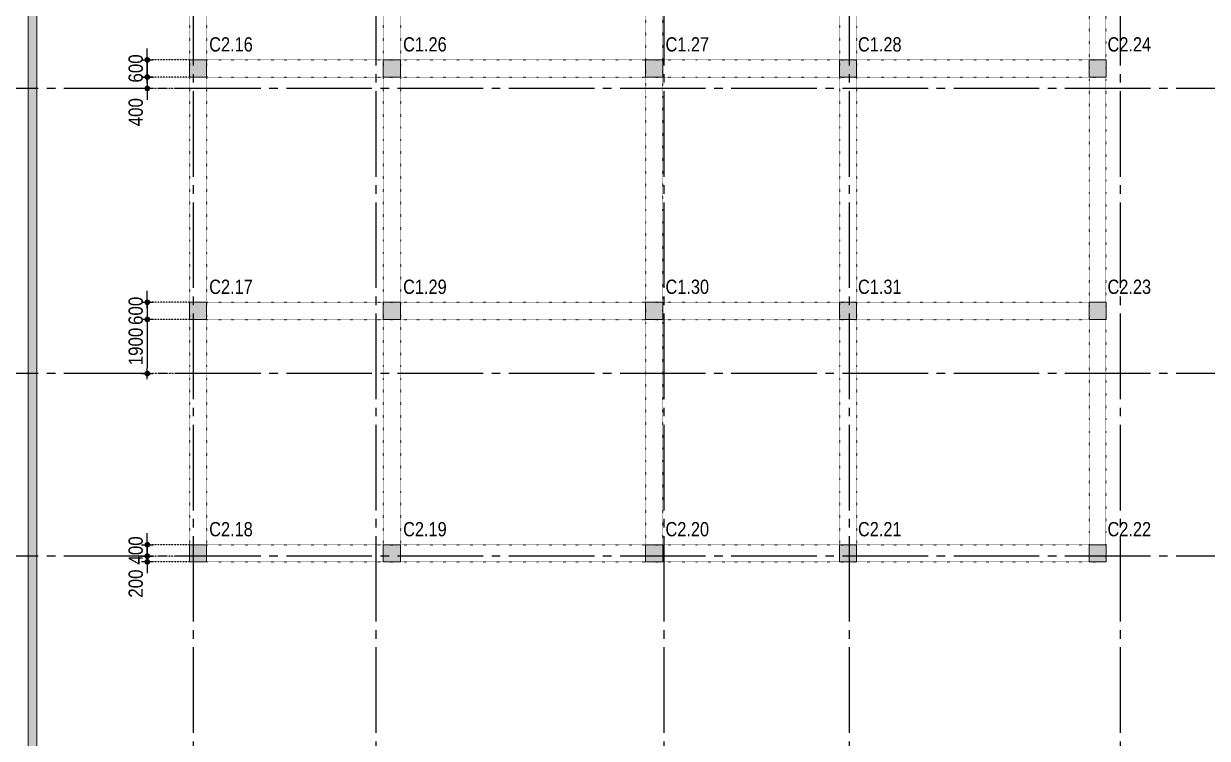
# Model space of a CAD drawing. Header units: millimetres. Extents: x -3973692 to -2843767, y 592734 to 838475.
# Drawn here: x -3916304 to -3874798, y 636043 to 661101 of the extents above; entities that cross this region are included whole.
import ezdxf
from ezdxf.enums import TextEntityAlignment as Align

# ---------------------------------------------------------------- set-up
doc = ezdxf.new("R2010")
doc.units = ezdxf.units.MM
doc.header["$MEASUREMENT"] = 0
doc.header["$PDMODE"] = 3
doc.header["$PDSIZE"] = -20
for name, pattern in [('CHG_XX_Cot_Ham 2$0$MB_Luoi truc$0$HTT Hidden 21', [3, 2, -1]), ('CHG_XX_Luoi truc$0$MB_Luoi truc$0$Center101', [13, 10, -1, 1, -1]), ('DIVIDE2', [15.875, 6.35, -3.175, 0, -3.175, 0, -3.175]), ('DOT2', [0.125, 0, -0.125]), ('HIDDEN5', [2.8375, 1.25, -1.5875])]:
    doc.linetypes.add(name, pattern=pattern)
doc.layers.get('0').update_dxf_attribs({"lineweight": 9})
doc.layers.get('Defpoints').update_dxf_attribs({"color": 10, "lineweight": 0})
for name, color, linetype, lineweight in [("'S_General_Divide_3 Intermediate", 3, 'DIVIDE2', 40), ('CHG_XX_Cot_Ham 2$0$NS-Pier-H2', 150, 'Continuous', 13), ('TEXT', 7, 'Continuous', 15)]:
    doc.layers.add(name, color=color, linetype=linetype, lineweight=lineweight)
for name, color, linetype, lineweight, plot in [('CHG_XX_Cot_Ham 2$0$NS-Column-H2', 90, 'Continuous', 13, False), ('CHG_XX_Cot_Ham 2$0$NS-Column-H2 @ 1', 90, 'Continuous', 13, False), ('CHG_XX_Cot_Ham 2$0$NS-Column-H2 @ 150 VP1', 90, 'Continuous', 13, False), ('CHG_XX_Cot_Ham 2$0$NS-Column-H2 @ 150 VP2', 90, 'Continuous', 13, False), ('CHG_XX_Cot_Ham 2$0$NS-Column-H2 @ 150 VP3', 90, 'Continuous', 13, False), ('CHG_XX_Cot_Ham 2$0$NS-Column-H2 @ 150 VP4', 90, 'Continuous', 13, False), ('CHG_XX_Cot_Ham 2$0$NS-Column-H2 @ 150 VP5', 90, 'Continuous', 13, False), ('CHG_XX_Cot_Ham 2$0$NS-Column-H2 @ 150 VP6', 90, 'Continuous', 13, False), ('CHG_XX_Cot_Ham 2$0$NS-Column-H2 @ 150 VP7', 90, 'Continuous', 13, False), ('CHG_XX_Cot_Ham 2$0$NS-Column-H2 @ 150 VP8', 90, 'Continuous', 13, False), ('CHG_XX_Cot_Ham 2$0$NS-Column-H2 @ 150 VP9', 90, 'Continuous', 13, False), ('CHG_XX_Cot_Ham 2$0$NS-Column-H2 @ 150 VPModel', 90, 'Continuous', 13, False)]:
    doc.layers.add(name, color=color, linetype=linetype, lineweight=lineweight, plot=plot)
for name, color, linetype in [('CHG_XX_Luoi truc$0$Grid', 34, 'Continuous'), ('CHG_XX_Luoi truc$0$Grid Line', 251, 'CHG_XX_Luoi truc$0$MB_Luoi truc$0$Center101'), ('dim', 1, 'Continuous')]:
    doc.layers.add(name, color=color, linetype=linetype)
doc.styles.add('arial', font='arial.ttf', dxfattribs={"width": 0.85})
doc.styles.add('CHG_XX_Luoi truc$0$MB_Luoi truc$0$Grid A-F$0$VNI-HelveCB', font='')
doc.styles.add('TTP-HelCon', font='')
doc.styles.get('CHG_XX_Luoi truc$0$MB_Luoi truc$0$Grid A-F$0$VNI-HelveCB').set_extended_font_data('VNI-Helve-Condense', bold=True)
doc.styles.get('TTP-HelCon').set_extended_font_data('VNI-Helve-Condense')
doc.dimstyles.new('200', dxfattribs={"dimscale": 200, "dimtxt": 2.5, "dimasz": 1, "dimexe": 0, "dimexo": 0, "dimgap": 0.75, "dimtad": 1, "dimdec": 0, "dimrnd": 10, "dimzin": 9, "dimdsep": 46, "dimtxsty": 'arial', "dimblk1": 'DIMDOT', "dimblk2": 'DIMDOT', "dimsah": 1, "dimcen": 2, "dimdle": 3, "dimclre": 8, "dimclrt": 2, "dimadec": 0, "dimazin": 0, "dimtfac": 1, "dimtdec": 0, "dimtix": 1, "dimtmove": 2, "dimatfit": 3, "dimldrblk": 'DIMPIJL', "dimfxl": 1, "dimtvp": 1.8, "dimtolj": 1, "dimtzin": 0, "dimarcsym": 0})

# ---------------------------------------------------------------- blocks, each defined once
blk = doc.blocks.new('*U3254')
at = {"layer": 'CHG_XX_Cot_Ham 2$0$NS-Column-H2 @ 1'}
h = blk.add_hatch(color=256, dxfattribs=at)
h.dxf.hatch_style = 1
h.paths.add_polyline_path([(-300, -300), (-300, 300), (300, 300), (300, -300)])
at = {"layer": 'CHG_XX_Cot_Ham 2$0$NS-Column-H2 @ 150 VP1'}
h = blk.add_hatch(color=256, dxfattribs=at)
h.dxf.hatch_style = 1
h.paths.add_polyline_path([(-300, -300), (-300, 300), (300, 300), (300, -300)])
at = {"layer": 'CHG_XX_Cot_Ham 2$0$NS-Column-H2 @ 150 VP2'}
h = blk.add_hatch(color=256, dxfattribs=at)
h.dxf.hatch_style = 1
h.paths.add_polyline_path([(-300, -300), (-300, 300), (300, 300), (300, -300)])
at = {"layer": 'CHG_XX_Cot_Ham 2$0$NS-Column-H2 @ 150 VP3'}
h = blk.add_hatch(color=256, dxfattribs=at)
h.dxf.hatch_style = 1
h.paths.add_polyline_path([(-300, -300), (-300, 300), (300, 300), (300, -300)])
at = {"layer": 'CHG_XX_Cot_Ham 2$0$NS-Column-H2 @ 150 VP4'}
h = blk.add_hatch(color=256, dxfattribs=at)
h.dxf.hatch_style = 1
h.paths.add_polyline_path([(-300, -300), (-300, 300), (300, 300), (300, -300)])
at = {"layer": 'CHG_XX_Cot_Ham 2$0$NS-Column-H2 @ 150 VP5'}
h = blk.add_hatch(color=256, dxfattribs=at)
h.dxf.hatch_style = 1
h.paths.add_polyline_path([(-300, -300), (-300, 300), (300, 300), (300, -300)])
at = {"layer": 'CHG_XX_Cot_Ham 2$0$NS-Column-H2 @ 150 VP6'}
h = blk.add_hatch(color=256, dxfattribs=at)
h.dxf.hatch_style = 1
h.paths.add_polyline_path([(-300, -300), (-300, 300), (300, 300), (300, -300)])
at = {"layer": 'CHG_XX_Cot_Ham 2$0$NS-Column-H2 @ 150 VP7'}
h = blk.add_hatch(color=256, dxfattribs=at)
h.dxf.hatch_style = 1
h.paths.add_polyline_path([(-300, -300), (-300, 300), (300, 300), (300, -300)])
at = {"layer": 'CHG_XX_Cot_Ham 2$0$NS-Column-H2 @ 150 VP8'}
h = blk.add_hatch(color=256, dxfattribs=at)
h.dxf.hatch_style = 1
h.paths.add_polyline_path([(-300, -300), (-300, 300), (300, 300), (300, -300)])
at = {"layer": 'CHG_XX_Cot_Ham 2$0$NS-Column-H2 @ 150 VP9'}
h = blk.add_hatch(color=256, dxfattribs=at)
h.dxf.hatch_style = 1
h.paths.add_polyline_path([(-300, -300), (-300, 300), (300, 300), (300, -300)])
at = {"layer": 'CHG_XX_Cot_Ham 2$0$NS-Column-H2 @ 150 VPModel'}
h = blk.add_hatch(color=256, dxfattribs=at)
h.dxf.hatch_style = 1
h.paths.add_polyline_path([(-300, -300), (-300, 300), (300, 300), (300, -300)])
blk = doc.blocks.new('CHG_XX_Cot_Ham 2$0$HoBoi_C600x600')
at = {"layer": 'CHG_XX_Cot_Ham 2$0$NS-Column-H2'}
blk.add_lwpolyline([(300, -300), (300, 300), (-300, 300), (-300, -300)], close=True, dxfattribs=at)
blk.add_blockref('*U3254', (0, 0), dxfattribs=at)
blk = doc.blocks.new('*U2841')
at = {"layer": 'CHG_XX_Luoi truc$0$Grid Line'}
blk.add_line((0, 0), (0, 608), dxfattribs=at)
at = {"layer": 'CHG_XX_Luoi truc$0$Grid', "lineweight": -2, "style": 'CHG_XX_Luoi truc$0$MB_Luoi truc$0$Grid A-F$0$VNI-HelveCB'}
for tag, p in [('GRIDSUB', (0, 617)), ('GRID', (0, -9))]:
    blk.add_attdef(tag, text='', height=5, dxfattribs=at).set_placement(p, align=Align.MIDDLE)
blk = doc.blocks.new('*U2846')
at = {"layer": 'CHG_XX_Luoi truc$0$Grid Line'}
blk.add_line((0, 0), (0, 608), dxfattribs=at)
at = {"layer": 'CHG_XX_Luoi truc$0$Grid', "lineweight": -2, "style": 'CHG_XX_Luoi truc$0$MB_Luoi truc$0$Grid A-F$0$VNI-HelveCB'}
for tag, p in [('GRIDSUB', (0, 617)), ('GRID', (0, -9))]:
    blk.add_attdef(tag, text='', height=5, dxfattribs=at).set_placement(p, align=Align.MIDDLE)
blk = doc.blocks.new('*U2843')
at = {"layer": 'CHG_XX_Luoi truc$0$Grid Line'}
blk.add_line((0, 0), (0, 438), dxfattribs=at)
at = {"layer": 'CHG_XX_Luoi truc$0$Grid', "lineweight": -2, "style": 'CHG_XX_Luoi truc$0$MB_Luoi truc$0$Grid A-F$0$VNI-HelveCB'}
for tag, p in [('GRIDSUB', (0, 447)), ('GRID', (0, -9))]:
    blk.add_attdef(tag, text='', height=5, dxfattribs=at).set_placement(p, align=Align.MIDDLE)
blk = doc.blocks.new('CHG_XX_Luoi truc')
at = {"layer": 'CHG_XX_Luoi truc$0$Grid', "xscale": 300, "yscale": 300, "zscale": 300}
for name, p in [('*U2841', (38150, -12747)), ('*U2841', (44550, -12747)), ('*U2841', (54650, -12747)), ('*U2846', (61150, -12747)), ('*U2841', (70650, -12747))]:
    blk.add_blockref(name, p, dxfattribs=at)
at = {"layer": 'CHG_XX_Luoi truc$0$Grid', "xscale": 300.0000000000013, "yscale": 300.0000000000013, "zscale": 300.0000000000013, "rotation": 90}
for p in [(110703, 48850), (110703, 38850), (110703, 32450)]:
    blk.add_blockref('*U2843', p, dxfattribs=at)
blk = doc.blocks.new('CHG_XX_Cot_Ham 2')
at = {"layer": 'CHG_XX_Cot_Ham 2$0$NS-Pier-H2'}
h = blk.add_hatch(color=256, dxfattribs=at)
h.dxf.hatch_style = 1
h.paths.add_polyline_path([(99639.2, 163400), (-10900, 163400), (-10900, 85450), (-300, 85450), (-300, 84050), (32350, 84050), (32350, -9000), (103575.5, -9000), (106050, -6022), (106050, 158254.3)])
h.paths.add_polyline_path([(99533.7, 163100), (105750, 158110.4), (105750, 90450), (105650, 90450), (105750, 90450), (105750, 13850), (105750, 13722.3), (105750, -5913.6), (103434.7, -8700), (93599.8, -8700), (93299.8, -8700), (32650, -8700), (32650, 84350), (0, 84350), (0, 85750), (-10600, 85750), (-10600, 163100), (93600, 163100)], flags=16)
for p, q in [((32650, -8700), (32650, 84350)), ((32350, -9000), (32350, 84050))]:
    blk.add_line(p, q, dxfattribs=at)
at = {"layer": 'CHG_XX_Cot_Ham 2$0$NS-Pier-H2', "linetype": 'CHG_XX_Cot_Ham 2$0$MB_Luoi truc$0$HTT Hidden 21'}
blk.add_lwpolyline([(99639.2, 163400), (106050, 158254.3), (106050, -6022), (103575.5, -9000), (32350, -9000), (32350, 84050), (-300, 84050), (-300, 85450), (-10900, 85450), (-10900, 163400)], close=True, dxfattribs=at)
at = {"layer": 'CHG_XX_Cot_Ham 2$0$NS-Column-H2'}
for p in [(38300, 49550), (45100, 49550), (54300, 49550), (61100, 49550), (69850, 49550), (38300, 41050), (45100, 41050), (54300, 41050), (61100, 41050), (69850, 41050), (38300, 32550), (45100, 32550), (54300, 32550), (61100, 32550), (69850, 32550)]:
    blk.add_blockref('CHG_XX_Cot_Ham 2$0$HoBoi_C600x600', p, dxfattribs=at)
at = {"layer": 'CHG_XX_Cot_Ham 2$0$NS-Pier-H2'}
blk.add_blockref('CHG_XX_Luoi truc', (0, 0), dxfattribs=at)
blk = doc.blocks.new('PODIUM')
at = {"layer": 'TEXT', "color": 1, "style": 'TTP-HelCon'}
for s, p in [('C2.16', (-38750, -16000)), ('C2.24', (-7250, -16000)), ('C2.17', (-38750, -24500)), ('C2.23', (-7250, -24500)), ('C2.18', (-38750, -33000)), ('C2.19', (-31950, -33000)), ('C2.20', (-22750, -33000)), ('C2.21', (-16000, -33000)), ('C2.22', (-7250, -33000))]:
    blk.add_text(s, height=500, dxfattribs=at).set_placement(p)
at = {"layer": 'TEXT', "color": 2, "style": 'TTP-HelCon'}
for s, p in [('C1.26', (-31950, -16000)), ('C1.27', (-22750, -16000)), ('C1.28', (-16000, -16000)), ('C1.29', (-31950, -24500)), ('C1.30', (-22750, -24500)), ('C1.31', (-16000, -24500))]:
    blk.add_text(s, height=500, dxfattribs=at).set_placement(p)
blk = doc.blocks.new('DIMDOT')
for p, q in [((1, 0), (-1, 0)), ((0, -1), (0, 1))]:
    blk.add_line(p, q)
at = {"const_width": 0.5}
blk.add_lwpolyline([(-0.25, 0, 1), (0.25, 0, 1)], format="xyb", close=True, dxfattribs=at)
blk = doc.blocks.new('*D2279')
at = {"layer": 'Defpoints', "color": 0, "transparency": 16777216}
for p in [(-3910495, 659831), (-3911969, 659231), (-3910495, 659231)]:
    blk.add_point(p, dxfattribs=at)
at = {"layer": 'dim', "color": 0, "lineweight": -2, "transparency": 16777216}
for p, q in [((-3911969, 660031), (-3911969, 660231)), ((-3911969, 659831), (-3911969, 659231)), ((-3911969, 659031), (-3911969, 658831))]:
    blk.add_line(p, q, dxfattribs=at)
at = {"layer": 'dim', "color": 8, "linetype": 'HIDDEN5', "lineweight": -2, "transparency": 16777216}
for p, q in [((-3910495, 659831), (-3911969, 659831)), ((-3910495, 659231), (-3911969, 659231))]:
    blk.add_line(p, q, dxfattribs=at)
at = {"layer": 'dim', "color": 0, "lineweight": -2, "transparency": 16777216, "xscale": 200, "yscale": 200, "zscale": 200}
for p, rotation in [((-3911969, 659831), 270), ((-3911969, 659231), 90)]:
    blk.add_blockref('DIMDOT', p, dxfattribs=dict(at, rotation=rotation))
at = {"layer": 'dim', "color": 2, "transparency": 16777216, "insert": (-3912374, 659531), "char_height": 500, "attachment_point": 5, "rotation": 90, "style": 'arial'}
blk.add_mtext('\\A1;600', dxfattribs=at)
blk = doc.blocks.new('DIMPIJL')
at = {"linetype": 'ByBlock'}
blk.add_solid([(-2.5, 0.42), (-2.5, -0.42), (0, 0)], dxfattribs=at)
blk = doc.blocks.new('*D2280')
at = {"layer": 'Defpoints', "color": 0, "transparency": 16777216}
for p in [(-3910495, 659231), (-3911969, 658831), (-3910495, 658831)]:
    blk.add_point(p, dxfattribs=at)
at = {"layer": 'dim', "color": 0, "lineweight": -2, "transparency": 16777216}
for p, q in [((-3911969, 659431), (-3911969, 659631)), ((-3911969, 659231), (-3911969, 658831)), ((-3911969, 658631), (-3911969, 658431))]:
    blk.add_line(p, q, dxfattribs=at)
at = {"layer": 'dim', "color": 8, "linetype": 'HIDDEN5', "lineweight": -2, "transparency": 16777216}
for p, q in [((-3910495, 659231), (-3911969, 659231)), ((-3910495, 658831), (-3911969, 658831))]:
    blk.add_line(p, q, dxfattribs=at)
at = {"layer": 'dim', "color": 0, "lineweight": -2, "transparency": 16777216, "xscale": 200, "yscale": 200, "zscale": 200}
for p, rotation in [((-3911969, 659231), 270), ((-3911969, 658831), 90)]:
    blk.add_blockref('DIMDOT', p, dxfattribs=dict(at, rotation=rotation))
at = {"layer": 'dim', "color": 2, "transparency": 16777216, "insert": (-3912374, 657997), "char_height": 500, "attachment_point": 5, "rotation": 90, "style": 'arial'}
blk.add_mtext('\\A1;400', dxfattribs=at)
blk = doc.blocks.new('*D2281')
at = {"layer": 'Defpoints', "color": 0, "transparency": 16777216}
for p in [(-3910495, 651331), (-3911969, 650731), (-3910495, 650731)]:
    blk.add_point(p, dxfattribs=at)
at = {"layer": 'dim', "color": 0, "lineweight": -2, "transparency": 16777216}
for p, q in [((-3911969, 651531), (-3911969, 651731)), ((-3911969, 651331), (-3911969, 650731)), ((-3911969, 650531), (-3911969, 650331))]:
    blk.add_line(p, q, dxfattribs=at)
at = {"layer": 'dim', "color": 8, "linetype": 'HIDDEN5', "lineweight": -2, "transparency": 16777216}
for p, q in [((-3910495, 651331), (-3911969, 651331)), ((-3910495, 650731), (-3911969, 650731))]:
    blk.add_line(p, q, dxfattribs=at)
at = {"layer": 'dim', "color": 0, "lineweight": -2, "transparency": 16777216, "xscale": 200, "yscale": 200, "zscale": 200}
for p, rotation in [((-3911969, 651331), 270), ((-3911969, 650731), 90)]:
    blk.add_blockref('DIMDOT', p, dxfattribs=dict(at, rotation=rotation))
at = {"layer": 'dim', "color": 2, "transparency": 16777216, "insert": (-3912374, 651031), "char_height": 500, "attachment_point": 5, "rotation": 90, "style": 'arial'}
blk.add_mtext('\\A1;600', dxfattribs=at)
blk = doc.blocks.new('*D2282')
at = {"layer": 'Defpoints', "color": 0, "transparency": 16777216}
for p in [(-3910495, 650731), (-3911969, 648831), (-3910594, 648831)]:
    blk.add_point(p, dxfattribs=at)
at = {"layer": 'dim', "color": 8, "linetype": 'HIDDEN5', "lineweight": -2, "transparency": 16777216}
for p, q in [((-3910495, 650731), (-3911969, 650731)), ((-3910594, 648831), (-3911969, 648831))]:
    blk.add_line(p, q, dxfattribs=at)
at = {"layer": 'dim', "color": 0, "lineweight": -2, "transparency": 16777216}
blk.add_line((-3911969, 650531), (-3911969, 649031), dxfattribs=at)
at = {"layer": 'dim', "color": 0, "lineweight": -2, "transparency": 16777216, "xscale": 200, "yscale": 200, "zscale": 200}
for p, rotation in [((-3911969, 650731), 90), ((-3911969, 648831), 270)]:
    blk.add_blockref('DIMDOT', p, dxfattribs=dict(at, rotation=rotation))
at = {"layer": 'dim', "color": 2, "transparency": 16777216, "insert": (-3912374, 649781), "char_height": 500, "attachment_point": 5, "rotation": 90, "style": 'arial'}
blk.add_mtext('\\A1;1900', dxfattribs=at)
blk = doc.blocks.new('*D2283')
at = {"layer": 'Defpoints', "color": 0, "transparency": 16777216}
for p in [(-3910495, 642831), (-3911969, 642431), (-3910495, 642431)]:
    blk.add_point(p, dxfattribs=at)
at = {"layer": 'dim', "color": 0, "lineweight": -2, "transparency": 16777216}
for p, q in [((-3911969, 643031), (-3911969, 643231)), ((-3911969, 642831), (-3911969, 642431)), ((-3911969, 642231), (-3911969, 642031))]:
    blk.add_line(p, q, dxfattribs=at)
at = {"layer": 'dim', "color": 8, "linetype": 'HIDDEN5', "lineweight": -2, "transparency": 16777216}
for p, q in [((-3910495, 642831), (-3911969, 642831)), ((-3910495, 642431), (-3911969, 642431))]:
    blk.add_line(p, q, dxfattribs=at)
at = {"layer": 'dim', "color": 0, "lineweight": -2, "transparency": 16777216, "xscale": 200, "yscale": 200, "zscale": 200}
for p, rotation in [((-3911969, 642831), 270), ((-3911969, 642431), 90)]:
    blk.add_blockref('DIMDOT', p, dxfattribs=dict(at, rotation=rotation))
at = {"layer": 'dim', "color": 2, "transparency": 16777216, "insert": (-3912374, 642631), "char_height": 500, "attachment_point": 5, "rotation": 90, "style": 'arial'}
blk.add_mtext('\\A1;400', dxfattribs=at)
blk = doc.blocks.new('*D2284')
at = {"layer": 'Defpoints', "color": 0, "transparency": 16777216}
for p in [(-3911969, 642231), (-3910495, 642431), (-3910495, 642231)]:
    blk.add_point(p, dxfattribs=at)
at = {"layer": 'dim', "color": 0, "lineweight": -2, "transparency": 16777216}
for p, q in [((-3911969, 642631), (-3911969, 642831)), ((-3911969, 642431), (-3911969, 642231)), ((-3911969, 642031), (-3911969, 641831))]:
    blk.add_line(p, q, dxfattribs=at)
at = {"layer": 'dim', "color": 8, "linetype": 'HIDDEN5', "lineweight": -2, "transparency": 16777216}
for p, q in [((-3910495, 642431), (-3911969, 642431)), ((-3910495, 642231), (-3911969, 642231))]:
    blk.add_line(p, q, dxfattribs=at)
at = {"layer": 'dim', "color": 0, "lineweight": -2, "transparency": 16777216, "xscale": 200, "yscale": 200, "zscale": 200}
for p, rotation in [((-3911969, 642431), 270), ((-3911969, 642231), 90)]:
    blk.add_blockref('DIMDOT', p, dxfattribs=dict(at, rotation=rotation))
at = {"layer": 'dim', "color": 2, "transparency": 16777216, "insert": (-3912374, 641468), "char_height": 500, "attachment_point": 5, "rotation": 90, "style": 'arial'}
blk.add_mtext('\\A1;200', dxfattribs=at)

msp = doc.modelspace()

# ---------------------------------------------------------------- linework, layer by layer
at = {"layer": 'dim', "linetype": 'DOT2', "ltscale": 10}
for p, q in [((-3887695.2, 742581), (-3887695.2, 642817.3)), ((-3887097.1, 742581), (-3887105.8, 642817.3)), ((-3878945.2, 742580.2), (-3878945.2, 642831)), ((-3878347.1, 742580.2), (-3878355.8, 642231)), ((-3894495.2, 733831), (-3894495.2, 642831)), ((-3893905.8, 733831), (-3893905.8, 642817.3)), ((-3910495.2, 668331), (-3910495.2, 642831)), ((-3909895.2, 668331), (-3909895.2, 642831)), ((-3903695.2, 668331), (-3903695.2, 642831)), ((-3903095.2, 668331), (-3903095.2, 642831)), ((-3909895.2, 659831), (-3878354.3, 659831)), ((-3909895.2, 659231), (-3878354.3, 659231)), ((-3909895.2, 651331), (-3878945.2, 651331)), ((-3909895.2, 650731), (-3878945.2, 650731)), ((-3909895.2, 642831), (-3878945.2, 642831)), ((-3909895.2, 642231), (-3878355.8, 642231))]:
    msp.add_line(p, q, dxfattribs=at)

# ---------------------------------------------------------------- block references
at = {"layer": "'S_General_Divide_3 Intermediate"}
msp.add_blockref('CHG_XX_Cot_Ham 2', (-3948495.2, 609981), dxfattribs=at)
at = {"layer": 'TEXT'}
msp.add_blockref('PODIUM', (-3871048.8, 676125.7), dxfattribs=at)

# ---------------------------------------------------------------- dimensions: what is measured, and where the dimension line sits
at = {"layer": 'dim'}
for base, p1, p2, picture, middle in [((-3911968.6, 659231), (-3910495.2, 659831), (-3910495.2, 659231), '*D2279', (-3912373.9, 659531)), ((-3911968.6, 650731), (-3910495.2, 651331), (-3910495.2, 650731), '*D2281', (-3912373.9, 651031)), ((-3911968.6, 648831), (-3910495.2, 650731), (-3910593.8, 648831), '*D2282', (-3912373.9, 649781)), ((-3911968.6, 642431), (-3910495.2, 642831), (-3910495.2, 642431), '*D2283', (-3912373.9, 642631))]:
    dim = msp.add_linear_dim(base=base, p1=p1, p2=p2, angle=90, dimstyle='200', dxfattribs=at)
    dim.commit()
    dim.dimension.update_dxf_attribs({"geometry": picture, "text_midpoint": middle})
for base, p1, p2, picture, middle in [((-3911968.6, 658831), (-3910495.2, 659231), (-3910495.2, 658831), '*D2280', (-3912373.9, 657997.4)), ((-3911968.6, 642231), (-3910495.2, 642431), (-3910495.2, 642231), '*D2284', (-3912373.9, 641468))]:
    dim = msp.add_linear_dim(base=base, p1=p1, p2=p2, angle=90, dimstyle='200', dxfattribs=at)
    dim.commit()
    dim.dimension.update_dxf_attribs({"geometry": picture, "text_midpoint": middle, "dimtype": 160})

doc.saveas('drawing.dxf')
